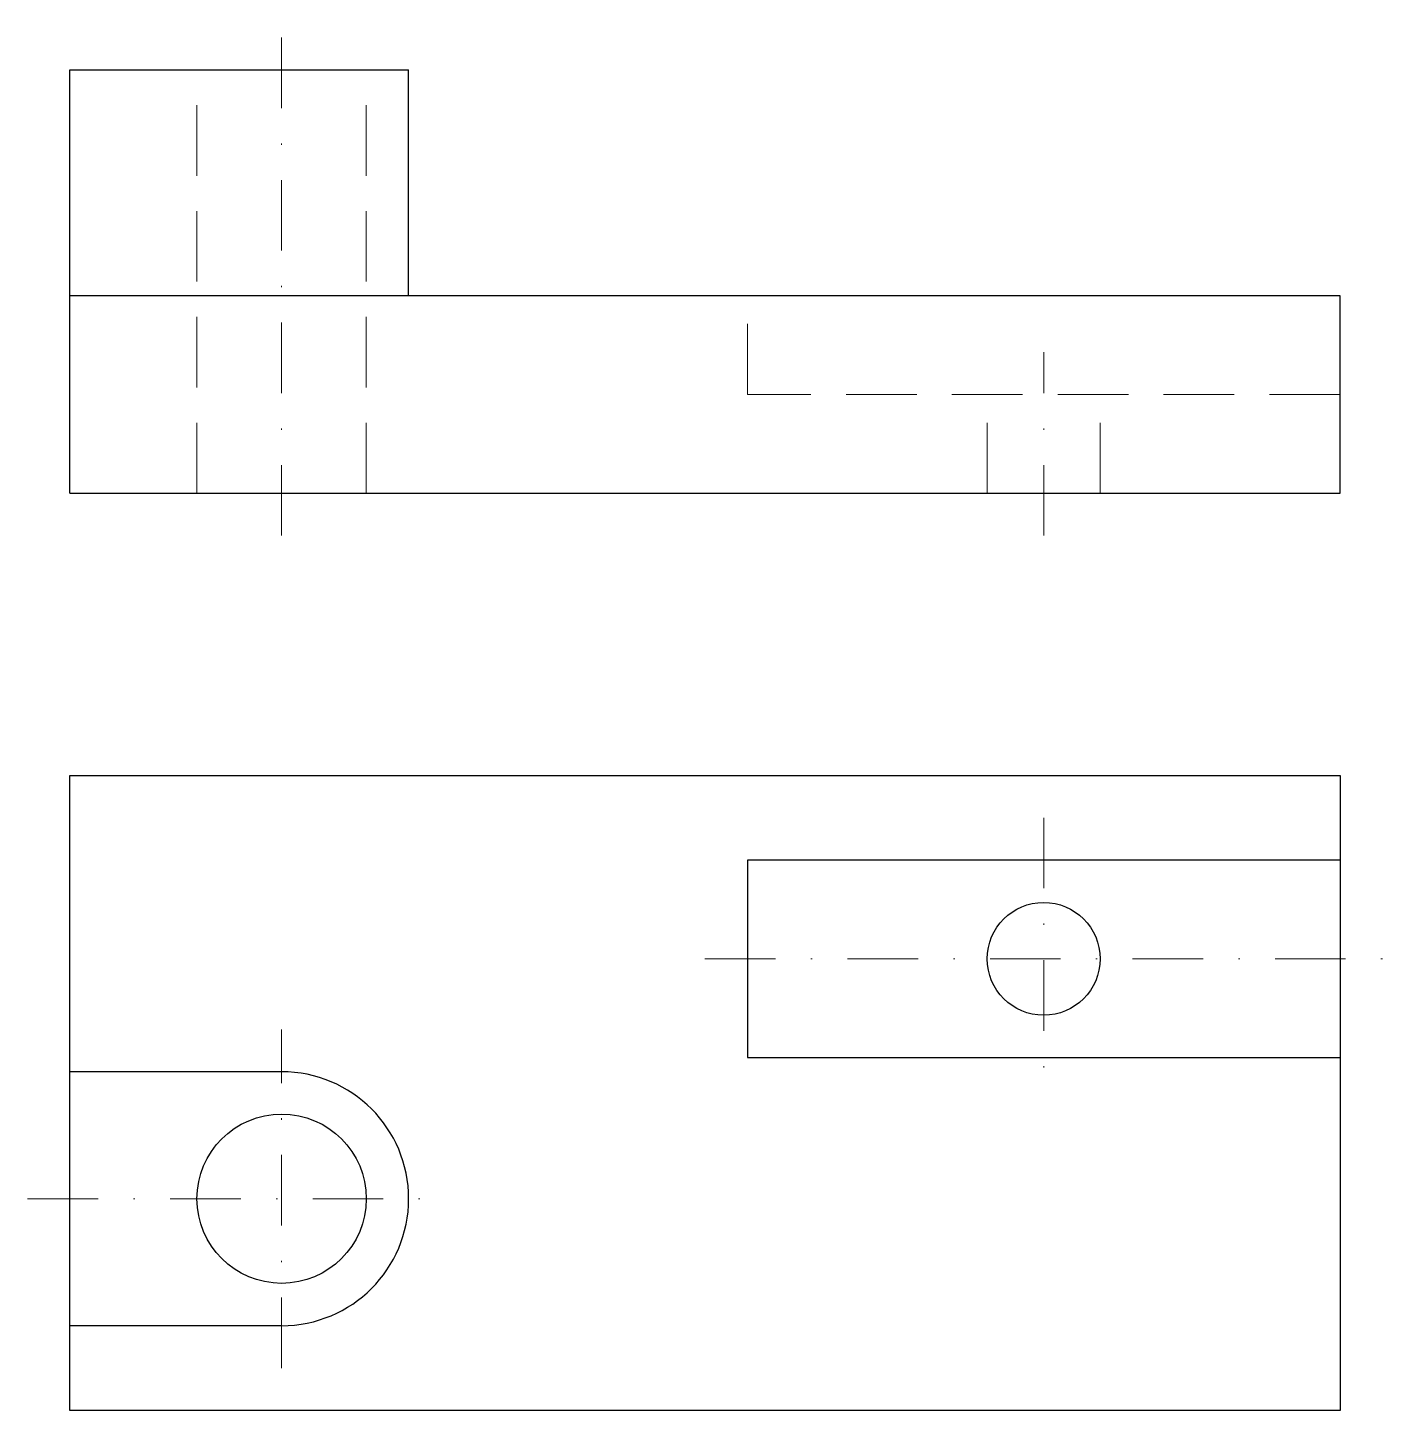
# Model space of a CAD drawing. Header units: inches. Extents: x -3 to 93, y 0 to 98.
import ezdxf

# ---------------------------------------------------------------- set-up
doc = ezdxf.new("R2010")
doc.units = ezdxf.units.IN
doc.header["$LTSCALE"] = 10
doc.header["$MEASUREMENT"] = 0
doc.linetypes.add('DASHDOT', pattern=[1, 0.5, -0.25, 0, -0.25])
doc.linetypes.add('DASHED', pattern=[0.75, 0.5, -0.25])
for name, color, linetype, lineweight in [('BLU', 5, 'Continuous', 30), ('DASH BLU', 171, 'DASHED', 20), ('RED', 1, 'DASHDOT', 20)]:
    doc.layers.add(name, color=color, linetype=linetype, lineweight=lineweight)

msp = doc.modelspace()

# ---------------------------------------------------------------- linework, layer by layer
at = {"layer": 'BLU'}
for p, q in [((0, 65), (0, 95)), ((0, 95), (24, 95)), ((24, 79), (24, 95)), ((24, 79), (0, 79)), ((90, 79), (24, 79)), ((90, 65), (90, 79)), ((0, 65), (90, 65)), ((0, 0), (0, 45)), ((0, 45), (90, 45)), ((90, 45), (90, 0)), ((90, 39), (48, 39)), ((48, 39), (48, 25)), ((48, 25), (90, 25)), ((15, 24), (0, 24)), ((15, 6), (0, 6)), ((90, 0), (0, 0))]:
    msp.add_line(p, q, dxfattribs=at)
for centre, radius in [((69, 32), 4), ((15, 15), 6)]:
    msp.add_circle(centre, radius, dxfattribs=at)
msp.add_arc((15, 15), 9, 270, 90, dxfattribs=at)
at = {"layer": 'DASH BLU'}
for p, q in [((9, 65), (9, 95)), ((21, 65), (21, 95)), ((48, 72), (48, 79)), ((90, 72), (48, 72)), ((65, 65), (65, 72)), ((73, 65), (73, 72))]:
    msp.add_line(p, q, dxfattribs=at)
at = {"layer": 'RED'}
for p, q in [((15, 62), (15, 98)), ((69, 62), (69, 75)), ((69, 42), (69, 22)), ((45, 32), (93, 32)), ((15, 3), (15, 27)), ((-3, 15), (27, 15))]:
    msp.add_line(p, q, dxfattribs=at)

doc.saveas('drawing.dxf')
